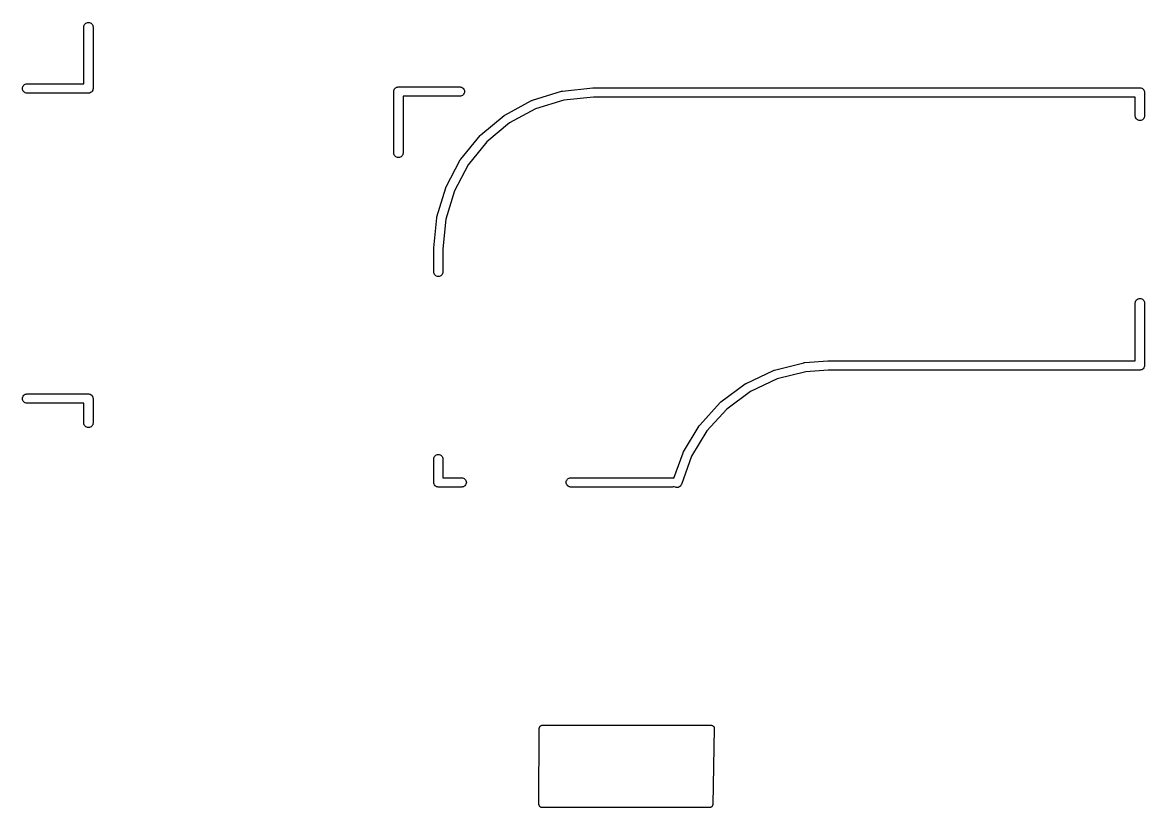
# Model space of a CAD drawing. Extents: x -13 to 127, y -89 to 15.
# Drawn here: x 44.02 to 62.31, y -15.71 to -2.92 of the extents above; entities that cross this region are included whole.
import ezdxf

# ---------------------------------------------------------------- set-up
doc = ezdxf.new("R2010")
doc.units = 0
doc.layers.add('BLACK', color=7, linetype='CONTINUOUS')

msp = doc.modelspace()

# ---------------------------------------------------------------- linework, layer by layer
at = {"layer": 'BLACK', "linetype": 'CONTINUOUS'}
for p, q in [((45.0853, -2.92609), (45.1, -2.92464)), ((45.1, -2.92464), (45.1147, -2.92609)), ((45.025, -2.99633), (45.0261, -2.9853)), ((45.025, -3.925), (45.025, -2.99633)), ((45.0261, -2.9853), (45.0304, -2.97116)), ((45.0304, -2.97116), (45.0373, -2.95813)), ((45.0373, -2.95813), (45.0467, -2.94671)), ((45.0467, -2.94671), (45.0581, -2.93734)), ((45.0581, -2.93734), (45.0712, -2.93037)), ((45.0712, -2.93037), (45.0853, -2.92609)), ((45.1147, -2.92609), (45.1288, -2.93037)), ((45.1288, -2.93037), (45.1419, -2.93734)), ((45.1419, -2.93734), (45.1533, -2.94671)), ((45.1533, -2.94671), (45.1627, -2.95813)), ((45.1627, -2.95813), (45.1696, -2.97116)), ((45.1696, -2.97116), (45.1739, -2.9853)), ((45.1739, -2.9853), (45.175, -2.99632)), ((45.175, -2.99632), (45.175, -3.99632)), ((44.0246, -4), (44.0261, -3.9853)), ((44.0261, -4.0147), (44.0246, -4)), ((44.0261, -3.9853), (44.0304, -3.97116)), ((44.0304, -4.02884), (44.0261, -4.0147)), ((44.0304, -3.97116), (44.0373, -3.95813)), ((44.0373, -3.95813), (44.0467, -3.94671)), ((44.0467, -3.94671), (44.0581, -3.93734)), ((44.0581, -3.93734), (44.0712, -3.93037)), ((44.0712, -3.93037), (44.0853, -3.92609)), ((44.0853, -3.92609), (44.0963, -3.925)), ((44.0963, -3.925), (45.025, -3.925)), ((45.1739, -4.0147), (45.1696, -4.02884)), ((45.1754, -4), (45.1739, -4.0147)), ((45.175, -3.99632), (45.1754, -4)), ((50.0761, -4.0353), (50.0804, -4.02116)), ((50.0804, -4.02116), (50.0873, -4.00813)), ((50.0873, -4.00813), (50.0967, -3.99671)), ((50.0967, -3.99671), (50.1081, -3.98734)), ((50.1081, -3.98734), (50.1212, -3.98037)), ((50.1212, -3.98037), (50.1353, -3.97609)), ((50.1353, -3.97609), (50.1463, -3.975)), ((50.1463, -3.975), (50.15, -3.97464)), ((50.15, -3.97464), (50.1537, -3.975)), ((50.1537, -3.975), (51.1537, -3.975)), ((51.1537, -3.975), (51.1647, -3.97609)), ((51.1647, -3.97609), (51.1788, -3.98037)), ((51.1788, -3.98037), (51.1919, -3.98734)), ((51.1919, -3.98734), (51.2033, -3.99671)), ((51.2033, -3.99671), (51.2127, -4.00813)), ((51.2127, -4.00813), (51.2196, -4.02116)), ((51.2196, -4.02116), (51.2239, -4.0353)), ((52.8214, -4.04229), (53.3144, -3.99047)), ((53.3144, -3.99047), (53.3155, -3.99037)), ((53.3155, -3.99037), (53.3187, -3.99039)), ((53.3187, -3.99039), (53.322, -3.99006)), ((53.322, -3.99006), (53.3362, -3.99001)), ((53.3362, -3.99001), (53.3363, -3.99)), ((53.3363, -3.99), (62.2263, -3.99)), ((62.2263, -3.99), (62.23, -3.98964)), ((62.23, -3.98964), (62.2337, -3.99)), ((62.2337, -3.99), (62.2447, -3.99109)), ((62.2447, -3.99109), (62.2588, -3.99537)), ((62.2588, -3.99537), (62.2719, -4.00234)), ((62.2719, -4.00234), (62.2833, -4.01171)), ((62.2833, -4.01171), (62.2927, -4.02313)), ((44.0373, -4.04187), (44.0304, -4.02884)), ((44.0467, -4.05329), (44.0373, -4.04187)), ((44.0581, -4.06266), (44.0467, -4.05329)), ((44.0712, -4.06962), (44.0581, -4.06266)), ((44.0853, -4.07391), (44.0712, -4.06962)), ((44.0963, -4.075), (44.0853, -4.07391)), ((45.0963, -4.075), (44.0963, -4.075)), ((45.1, -4.07536), (45.0963, -4.075)), ((45.1037, -4.075), (45.1, -4.07536)), ((45.1147, -4.07391), (45.1037, -4.075)), ((45.1288, -4.06962), (45.1147, -4.07391)), ((45.1419, -4.06266), (45.1288, -4.06962)), ((45.1533, -4.05329), (45.1419, -4.06266)), ((45.1627, -4.04187), (45.1533, -4.05329)), ((45.1696, -4.02884), (45.1627, -4.04187)), ((50.0746, -4.05), (50.0761, -4.0353)), ((50.075, -4.05369), (50.0746, -4.05)), ((50.075, -5.05367), (50.075, -4.05369)), ((51.1537, -4.125), (50.225, -4.125)), ((50.225, -4.125), (50.225, -5.05368)), ((51.1647, -4.12391), (51.1537, -4.125)), ((51.1788, -4.11963), (51.1647, -4.12391)), ((51.1919, -4.11266), (51.1788, -4.11963)), ((51.2033, -4.10329), (51.1919, -4.11266)), ((51.2127, -4.09187), (51.2033, -4.10329)), ((51.2196, -4.07884), (51.2127, -4.09187)), ((51.2239, -4.0647), (51.2196, -4.07884)), ((51.2239, -4.0353), (51.2254, -4.05)), ((51.2254, -4.05), (51.2239, -4.0647)), ((51.884, -4.43327), (52.32, -4.19749)), ((52.32, -4.19749), (52.321, -4.197)), ((52.321, -4.197), (52.3273, -4.19446)), ((52.3273, -4.19446), (52.3335, -4.19182)), ((52.3335, -4.19182), (52.8071, -4.04523)), ((52.8444, -4.1907), (52.3849, -4.33294)), ((52.8071, -4.04523), (52.8081, -4.04493)), ((52.8071, -4.04523), (52.8071, -4.04523)), ((52.8081, -4.04493), (52.8148, -4.04366)), ((52.8148, -4.04366), (52.8214, -4.04229)), ((53.3263, -4.14005), (52.8444, -4.1907)), ((53.3403, -4.14), (53.3263, -4.14005)), ((62.155, -4.14), (53.3403, -4.14)), ((62.155, -4.44967), (62.155, -4.14)), ((62.2927, -4.02313), (62.2996, -4.03616)), ((62.2996, -4.03616), (62.3039, -4.0503)), ((62.3039, -4.0503), (62.3054, -4.065)), ((62.3054, -4.065), (62.305, -4.06868)), ((62.305, -4.06868), (62.305, -4.44968)), ((52.3849, -4.33294), (51.9618, -4.56172)), ((51.4899, -4.75744), (51.8718, -4.44146)), ((51.9618, -4.56172), (51.5912, -4.86833)), ((51.8718, -4.44146), (51.8727, -4.44079)), ((51.8727, -4.44079), (51.8783, -4.43708)), ((51.8783, -4.43708), (51.884, -4.43327)), ((62.1561, -4.4607), (62.155, -4.44967)), ((62.1604, -4.47484), (62.1561, -4.4607)), ((62.1673, -4.48787), (62.1604, -4.47484)), ((62.1767, -4.49929), (62.1673, -4.48787)), ((62.1881, -4.50866), (62.1767, -4.49929)), ((62.2012, -4.51562), (62.1881, -4.50866)), ((62.2153, -4.51991), (62.2012, -4.51562)), ((62.23, -4.52136), (62.2153, -4.51991)), ((62.2447, -4.51991), (62.23, -4.52136)), ((62.2588, -4.51562), (62.2447, -4.51991)), ((62.2719, -4.50866), (62.2588, -4.51562)), ((62.2833, -4.49929), (62.2719, -4.50866)), ((62.2927, -4.48787), (62.2833, -4.49929)), ((62.2996, -4.47484), (62.2927, -4.48787)), ((62.3039, -4.4607), (62.2996, -4.47484)), ((62.305, -4.44968), (62.3039, -4.4607)), ((51.1663, -5.15198), (51.4796, -4.76783)), ((51.5912, -4.86833), (51.2871, -5.24109)), ((51.4796, -4.76783), (51.4802, -4.76702)), ((51.4802, -4.76702), (51.4851, -4.76229)), ((51.4851, -4.76229), (51.4899, -4.75744)), ((50.0761, -5.0647), (50.075, -5.05367)), ((50.0804, -5.07884), (50.0761, -5.0647)), ((50.0873, -5.09187), (50.0804, -5.07884)), ((50.0967, -5.10329), (50.0873, -5.09187)), ((50.1081, -5.11266), (50.0967, -5.10329)), ((50.1212, -5.11963), (50.1081, -5.11266)), ((50.1919, -5.11266), (50.1788, -5.11963)), ((50.2033, -5.10329), (50.1919, -5.11266)), ((50.2127, -5.09187), (50.2033, -5.10329)), ((50.2196, -5.07884), (50.2127, -5.09187)), ((50.2239, -5.0647), (50.2196, -5.07884)), ((50.225, -5.05368), (50.2239, -5.0647)), ((50.1353, -5.12391), (50.1212, -5.11963)), ((50.15, -5.12536), (50.1353, -5.12391)), ((50.1647, -5.12391), (50.15, -5.12536)), ((50.1788, -5.11963), (50.1647, -5.12391)), ((50.9254, -5.60187), (51.1582, -5.16418)), ((51.2871, -5.24109), (51.0613, -5.6658)), ((51.1582, -5.16417), (51.1587, -5.16325)), ((51.1582, -5.16418), (51.1582, -5.16417)), ((51.1582, -5.16418), (51.1582, -5.16418)), ((51.1587, -5.16325), (51.1625, -5.15765)), ((51.1625, -5.15765), (51.1663, -5.15198)), ((50.7766, -6.08997), (50.9199, -5.6154)), ((50.9199, -5.6154), (50.9202, -5.6144)), ((50.9202, -5.6144), (50.9229, -5.60811)), ((51.0613, -5.6658), (50.9223, -6.12628)), ((50.9229, -5.60811), (50.9254, -5.60187)), ((50.7254, -6.59768), (50.7737, -6.10434)), ((50.7737, -6.10432), (50.7738, -6.10328)), ((50.7737, -6.10433), (50.7737, -6.10432)), ((50.7737, -6.10434), (50.7737, -6.10433)), ((50.7738, -6.10328), (50.7752, -6.09666)), ((50.7752, -6.09666), (50.7766, -6.08997)), ((50.9223, -6.12628), (50.875, -6.60867)), ((50.725, -6.60133), (50.7254, -6.59769)), ((50.725, -6.98968), (50.725, -6.60133)), ((50.7254, -6.59769), (50.7254, -6.59768)), ((50.875, -6.60867), (50.875, -6.98968)), ((50.7261, -7.0007), (50.725, -6.98968)), ((50.7304, -7.01484), (50.7261, -7.0007)), ((50.7373, -7.02787), (50.7304, -7.01484)), ((50.7467, -7.03929), (50.7373, -7.02787)), ((50.7581, -7.04866), (50.7467, -7.03929)), ((50.7712, -7.05563), (50.7581, -7.04866)), ((50.7853, -7.05991), (50.7712, -7.05563)), ((50.8, -7.06136), (50.7853, -7.05991)), ((50.8147, -7.05991), (50.8, -7.06136)), ((50.8288, -7.05563), (50.8147, -7.05991)), ((50.8419, -7.04866), (50.8288, -7.05563)), ((50.8533, -7.03929), (50.8419, -7.04866)), ((50.8627, -7.02787), (50.8533, -7.03929)), ((50.8696, -7.01484), (50.8627, -7.02787)), ((50.8739, -7.0007), (50.8696, -7.01484)), ((50.875, -6.98968), (50.8739, -7.0007)), ((62.155, -7.49032), (62.1561, -7.4793)), ((62.155, -8.435), (62.155, -7.49032)), ((62.1561, -7.4793), (62.1604, -7.46516)), ((62.1604, -7.46516), (62.1673, -7.45213)), ((62.1673, -7.45213), (62.1767, -7.44071)), ((62.1767, -7.44071), (62.1881, -7.43134)), ((62.1881, -7.43134), (62.2012, -7.42437)), ((62.2012, -7.42437), (62.2153, -7.42009)), ((62.2153, -7.42009), (62.23, -7.41864)), ((62.23, -7.41864), (62.2447, -7.42009)), ((62.2447, -7.42009), (62.2588, -7.42437)), ((62.2588, -7.42437), (62.2719, -7.43134)), ((62.2719, -7.43134), (62.2833, -7.44071)), ((62.2833, -7.44071), (62.2927, -7.45213)), ((62.2927, -7.45213), (62.2996, -7.46516)), ((62.2996, -7.46516), (62.3039, -7.4793)), ((62.3039, -7.4793), (62.305, -7.49032)), ((62.305, -7.49032), (62.305, -8.50633)), ((55.8137, -8.80264), (56.2618, -8.59081)), ((56.2618, -8.59081), (56.2619, -8.59081)), ((56.2619, -8.59081), (56.2628, -8.59037)), ((56.2628, -8.59037), (56.2692, -8.58817)), ((56.2692, -8.58817), (56.2756, -8.58588)), ((56.2756, -8.58588), (56.7564, -8.46514)), ((56.7564, -8.46514), (56.7574, -8.46489)), ((56.7574, -8.46489), (56.7633, -8.4641)), ((56.7633, -8.4641), (56.7691, -8.46309)), ((56.7691, -8.46309), (57.1436, -8.43527)), ((57.1528, -8.585), (56.7867, -8.6122)), ((57.1436, -8.43527), (57.1463, -8.435)), ((57.1463, -8.435), (62.155, -8.435)), ((62.2263, -8.585), (57.1528, -8.585)), ((62.23, -8.58536), (62.2263, -8.585)), ((62.2337, -8.585), (62.23, -8.58536)), ((62.2447, -8.58391), (62.2337, -8.585)), ((62.2588, -8.57963), (62.2447, -8.58391)), ((62.2719, -8.57266), (62.2588, -8.57963)), ((62.2833, -8.56329), (62.2719, -8.57266)), ((62.2927, -8.55187), (62.2833, -8.56329)), ((62.2996, -8.53884), (62.2927, -8.55187)), ((62.3039, -8.5247), (62.2996, -8.53884)), ((62.3054, -8.51), (62.3039, -8.5247)), ((62.305, -8.50633), (62.3054, -8.51)), ((56.3193, -8.72957), (55.8844, -8.93511)), ((56.7867, -8.6122), (56.3193, -8.72957)), ((55.4026, -9.105), (55.8011, -8.81016)), ((55.8844, -8.93511), (55.4977, -9.22122)), ((55.8011, -8.81015), (55.802, -8.80954)), ((55.8011, -8.81016), (55.8011, -8.81015)), ((55.8011, -8.81016), (55.8011, -8.81016)), ((55.802, -8.80954), (55.8078, -8.80615)), ((55.8078, -8.80615), (55.8137, -8.80264)), ((44.0246, -9.05), (44.0261, -9.0353)), ((44.0261, -9.0647), (44.0246, -9.05)), ((44.0261, -9.0353), (44.0304, -9.02116)), ((44.0304, -9.07884), (44.0261, -9.0647)), ((44.0304, -9.02116), (44.0373, -9.00813)), ((44.0373, -9.09187), (44.0304, -9.07884)), ((44.0373, -9.00813), (44.0467, -8.99671)), ((44.0467, -9.10329), (44.0373, -9.09187)), ((44.0467, -8.99671), (44.0581, -8.98734)), ((44.0581, -9.11266), (44.0467, -9.10329)), ((44.0581, -8.98734), (44.0712, -8.98038)), ((44.0712, -9.11962), (44.0581, -9.11266)), ((44.0712, -8.98038), (44.0853, -8.97609)), ((44.0853, -9.12391), (44.0712, -9.11962)), ((44.0853, -8.97609), (44.0963, -8.975)), ((44.0963, -9.125), (44.0853, -9.12391)), ((44.0963, -8.975), (45.0963, -8.975)), ((45.025, -9.125), (44.0963, -9.125)), ((45.025, -9.44967), (45.025, -9.125)), ((45.0963, -8.975), (45.1, -8.97464)), ((45.1, -8.97464), (45.1037, -8.975)), ((45.1037, -8.975), (45.1147, -8.97609)), ((45.1147, -8.97609), (45.1288, -8.98038)), ((45.1288, -8.98038), (45.1419, -8.98734)), ((45.1419, -8.98734), (45.1533, -8.99671)), ((45.1533, -8.99671), (45.1627, -9.00813)), ((45.1627, -9.00813), (45.1696, -9.02116)), ((45.1696, -9.02116), (45.1739, -9.0353)), ((45.1739, -9.0353), (45.1754, -9.05)), ((45.1754, -9.05), (45.175, -9.05368)), ((45.175, -9.05368), (45.175, -9.44967)), ((55.0581, -9.48145), (55.3917, -9.11482)), ((55.3917, -9.11481), (55.3925, -9.11405)), ((55.3917, -9.11482), (55.3917, -9.11481)), ((55.3917, -9.11482), (55.3917, -9.11482)), ((55.3925, -9.11405), (55.3975, -9.10958)), ((55.3975, -9.10958), (55.4026, -9.105)), ((55.4977, -9.22122), (55.174, -9.57697)), ((45.0261, -9.4607), (45.025, -9.44967)), ((45.0304, -9.47484), (45.0261, -9.4607)), ((45.0373, -9.48787), (45.0304, -9.47484)), ((45.0467, -9.49929), (45.0373, -9.48787)), ((45.0581, -9.50866), (45.0467, -9.49929)), ((45.1533, -9.49929), (45.1419, -9.50866)), ((45.1627, -9.48787), (45.1533, -9.49929)), ((45.1696, -9.47484), (45.1627, -9.48787)), ((45.1739, -9.4607), (45.1696, -9.47484)), ((45.175, -9.44967), (45.1739, -9.4607)), ((54.7933, -9.91764), (55.0493, -9.49319)), ((55.0493, -9.49319), (55.0494, -9.49318)), ((55.0493, -9.49319), (55.0493, -9.49319)), ((55.0494, -9.49318), (55.0499, -9.49229)), ((55.0499, -9.49229), (55.054, -9.48692)), ((55.054, -9.48692), (55.0581, -9.48145)), ((45.0712, -9.51562), (45.0581, -9.50866)), ((45.0853, -9.51991), (45.0712, -9.51562)), ((45.1, -9.52136), (45.0853, -9.51991)), ((45.1147, -9.51991), (45.1, -9.52136)), ((45.1288, -9.51562), (45.1147, -9.51991)), ((45.1419, -9.50866), (45.1288, -9.51562)), ((55.174, -9.57697), (54.9255, -9.98883)), ((50.725, -10.0303), (50.7261, -10.0193)), ((50.725, -10.4113), (50.725, -10.0303)), ((50.7261, -10.0193), (50.7304, -10.0052)), ((50.7304, -10.0052), (50.7373, -9.99213)), ((50.7373, -9.99213), (50.7467, -9.98071)), ((50.7467, -9.98071), (50.7581, -9.97134)), ((50.7581, -9.97134), (50.7712, -9.96438)), ((50.7712, -9.96438), (50.7853, -9.96009)), ((50.7853, -9.96009), (50.8, -9.95864)), ((50.8, -9.95864), (50.8147, -9.96009)), ((50.8147, -9.96009), (50.8288, -9.96438)), ((50.8288, -9.96438), (50.8419, -9.97134)), ((50.8419, -9.97134), (50.8533, -9.98071)), ((50.8533, -9.98071), (50.8627, -9.99213)), ((50.8627, -9.99213), (50.8696, -10.0052)), ((50.8696, -10.0052), (50.8739, -10.0193)), ((50.8739, -10.0193), (50.875, -10.0303)), ((50.875, -10.0303), (50.875, -10.34)), ((54.6371, -10.3448), (54.787, -9.93086)), ((54.9255, -9.98883), (54.7593, -10.448)), ((54.787, -9.93084), (54.7873, -9.92987)), ((54.787, -9.93085), (54.787, -9.93084)), ((54.787, -9.93086), (54.787, -9.93085)), ((54.7873, -9.92987), (54.7903, -9.92379)), ((54.7903, -9.92379), (54.7933, -9.91764)), ((50.7246, -10.415), (50.725, -10.4113)), ((50.7261, -10.4297), (50.7246, -10.415)), ((50.875, -10.34), (51.1847, -10.34)), ((51.1847, -10.34), (51.1957, -10.3411)), ((51.1957, -10.3411), (51.2098, -10.3454)), ((51.2098, -10.3454), (51.2229, -10.3523)), ((51.2229, -10.3523), (51.2343, -10.3617)), ((51.2343, -10.3617), (51.2437, -10.3731)), ((51.2437, -10.3731), (51.2506, -10.3862)), ((51.2506, -10.3862), (51.2549, -10.4003)), ((51.2549, -10.4003), (51.2564, -10.415)), ((51.2564, -10.415), (51.2549, -10.4297)), ((52.8836, -10.415), (52.8851, -10.4003)), ((52.8851, -10.4297), (52.8836, -10.415)), ((52.8851, -10.4003), (52.8894, -10.3862)), ((52.8894, -10.3862), (52.8963, -10.3731)), ((52.8963, -10.3731), (52.9057, -10.3617)), ((52.9057, -10.3617), (52.9171, -10.3523)), ((52.9171, -10.3523), (52.9302, -10.3454)), ((52.9302, -10.3454), (52.9443, -10.3411)), ((52.9443, -10.3411), (52.9553, -10.34)), ((52.9553, -10.34), (54.6137, -10.34)), ((54.6137, -10.34), (54.6247, -10.3411)), ((54.6247, -10.3411), (54.6371, -10.3448)), ((50.7304, -10.4438), (50.7261, -10.4297)), ((50.7373, -10.4569), (50.7304, -10.4438)), ((50.7467, -10.4683), (50.7373, -10.4569)), ((50.7581, -10.4777), (50.7467, -10.4683)), ((50.7712, -10.4846), (50.7581, -10.4777)), ((50.7853, -10.4889), (50.7712, -10.4846)), ((50.7963, -10.49), (50.7853, -10.4889)), ((50.8, -10.4904), (50.7963, -10.49)), ((50.8037, -10.49), (50.8, -10.4904)), ((51.1847, -10.49), (50.8037, -10.49)), ((51.1957, -10.4889), (51.1847, -10.49)), ((51.2098, -10.4846), (51.1957, -10.4889)), ((51.2229, -10.4777), (51.2098, -10.4846)), ((51.2343, -10.4683), (51.2229, -10.4777)), ((51.2437, -10.4569), (51.2343, -10.4683)), ((51.2506, -10.4438), (51.2437, -10.4569)), ((51.2549, -10.4297), (51.2506, -10.4438)), ((52.8894, -10.4438), (52.8851, -10.4297)), ((52.8963, -10.4569), (52.8894, -10.4438)), ((52.9057, -10.4683), (52.8963, -10.4569)), ((52.9171, -10.4777), (52.9057, -10.4683)), ((52.9302, -10.4846), (52.9171, -10.4777)), ((52.9443, -10.4889), (52.9302, -10.4846)), ((52.9553, -10.49), (52.9443, -10.4889)), ((54.6137, -10.49), (52.9553, -10.49)), ((54.6247, -10.4889), (54.6137, -10.49)), ((54.6388, -10.4846), (54.6247, -10.4889)), ((54.6437, -10.482), (54.6388, -10.4846)), ((54.6495, -10.4864), (54.6437, -10.482)), ((54.6627, -10.4928), (54.6495, -10.4864)), ((54.6769, -10.4966), (54.6627, -10.4928)), ((54.6915, -10.4974), (54.6769, -10.4966)), ((54.706, -10.4955), (54.6915, -10.4974)), ((54.7198, -10.4907), (54.706, -10.4955)), ((54.7325, -10.4834), (54.7198, -10.4907)), ((54.7435, -10.4737), (54.7325, -10.4834)), ((54.7524, -10.4621), (54.7435, -10.4737)), ((54.7589, -10.449), (54.7524, -10.4621)), ((54.7593, -10.448), (54.7589, -10.449)), ((52.44, -15.6598), (52.445, -14.4198)), ((52.445, -14.4191), (52.4455, -14.4145)), ((52.445, -14.4196), (52.445, -14.4191)), ((52.445, -14.4197), (52.445, -14.4196)), ((52.445, -14.4198), (52.445, -14.4197)), ((52.445, -14.4197), (52.445, -14.4197)), ((52.4455, -14.4145), (52.446, -14.4099)), ((52.446, -14.4099), (52.4461, -14.4097)), ((52.4461, -14.4094), (52.4475, -14.405)), ((52.4461, -14.4097), (52.4461, -14.4094)), ((52.4475, -14.405), (52.4489, -14.4006)), ((52.4489, -14.4006), (52.449, -14.4004)), ((52.449, -14.4004), (52.4491, -14.4001)), ((52.4491, -14.4001), (52.4514, -14.3961)), ((52.4514, -14.3961), (52.4535, -14.392)), ((52.4535, -14.392), (52.4537, -14.3918)), ((52.4537, -14.3918), (52.4539, -14.3916)), ((52.4539, -14.3916), (52.4568, -14.3881)), ((52.4568, -14.3881), (52.4598, -14.3845)), ((52.4598, -14.3845), (52.46, -14.3843)), ((52.46, -14.3843), (52.4602, -14.3841)), ((52.4602, -14.3841), (52.4637, -14.3813)), ((52.4637, -14.3813), (52.4673, -14.3784)), ((52.4673, -14.3784), (52.4676, -14.3782)), ((52.4676, -14.3782), (52.4678, -14.3781)), ((52.4678, -14.3781), (52.4718, -14.376)), ((52.4718, -14.376), (52.4759, -14.3738)), ((52.4759, -14.3738), (52.4762, -14.3737)), ((52.4762, -14.3737), (52.4765, -14.3736)), ((52.4765, -14.3736), (52.4808, -14.3723)), ((52.4808, -14.3723), (52.4853, -14.371)), ((52.4853, -14.371), (52.4856, -14.3709)), ((52.4856, -14.3709), (52.4858, -14.3708)), ((52.4858, -14.3708), (52.4904, -14.3705)), ((52.4904, -14.3705), (52.495, -14.37)), ((52.495, -14.37), (55.245, -14.37)), ((55.245, -14.37), (55.2457, -14.37)), ((55.2457, -14.37), (55.246, -14.37)), ((55.246, -14.37), (55.2464, -14.37)), ((55.2464, -14.37), (55.2509, -14.3706)), ((55.2509, -14.3706), (55.2554, -14.3711)), ((55.2554, -14.3711), (55.2557, -14.3712)), ((55.2557, -14.3712), (55.256, -14.3712)), ((55.256, -14.3712), (55.2603, -14.3727)), ((55.2603, -14.3727), (55.2647, -14.374)), ((55.2647, -14.374), (55.265, -14.3742)), ((55.265, -14.3742), (55.2653, -14.3743)), ((55.2653, -14.3743), (55.2693, -14.3765)), ((55.2693, -14.3765), (55.2732, -14.3787)), ((55.295, -14.421), (55.27, -15.661)), ((55.2732, -14.3787), (55.2735, -14.379)), ((55.2735, -14.379), (55.2738, -14.3791)), ((55.2738, -14.3791), (55.2773, -14.3821)), ((55.2773, -14.3821), (55.2807, -14.385)), ((55.2807, -14.385), (55.2809, -14.3853)), ((55.2809, -14.3853), (55.2812, -14.3855)), ((55.2812, -14.3855), (55.284, -14.3891)), ((55.284, -14.3891), (55.2868, -14.3926)), ((55.2868, -14.3926), (55.287, -14.3929)), ((55.287, -14.3929), (55.2872, -14.3932)), ((55.2872, -14.3932), (55.2893, -14.3973)), ((55.2893, -14.3973), (55.2914, -14.4013)), ((55.2914, -14.4013), (55.2915, -14.4016)), ((55.2915, -14.4016), (55.2916, -14.4019)), ((55.2916, -14.4019), (55.2928, -14.4063)), ((55.2928, -14.4063), (55.2941, -14.4106)), ((55.2941, -14.4106), (55.2941, -14.411)), ((55.2941, -14.411), (55.2942, -14.4113)), ((55.2942, -14.4113), (55.2946, -14.4158)), ((55.2946, -14.4158), (55.295, -14.4203)), ((55.295, -14.4203), (55.295, -14.4207)), ((55.295, -14.4207), (55.295, -14.421)), ((52.4405, -15.6648), (52.44, -15.6598)), ((52.4409, -15.6694), (52.4405, -15.6648)), ((52.4409, -15.6695), (52.4409, -15.6694)), ((52.4409, -15.6694), (52.4409, -15.6694)), ((52.4423, -15.6742), (52.4409, -15.6695)), ((52.4436, -15.6787), (52.4423, -15.6742)), ((52.4437, -15.6788), (52.4436, -15.6787)), ((52.4437, -15.6789), (52.4437, -15.6788)), ((52.4459, -15.6831), (52.4437, -15.6789)), ((52.4482, -15.6874), (52.4459, -15.6831)), ((52.4482, -15.6875), (52.4482, -15.6874)), ((52.4482, -15.6874), (52.4482, -15.6874)), ((52.4514, -15.6914), (52.4482, -15.6875)), ((52.4543, -15.695), (52.4514, -15.6914)), ((52.4544, -15.6951), (52.4543, -15.695)), ((52.4543, -15.695), (52.4543, -15.695)), ((52.4582, -15.6983), (52.4544, -15.6951)), ((52.4618, -15.7013), (52.4582, -15.6983)), ((52.4619, -15.7013), (52.4618, -15.7013)), ((52.4618, -15.7013), (52.4618, -15.7013)), ((52.4661, -15.7036), (52.4619, -15.7013)), ((52.4703, -15.706), (52.4661, -15.7036)), ((52.4704, -15.706), (52.4703, -15.706)), ((52.475, -15.7074), (52.4704, -15.706)), ((52.4704, -15.706), (52.4704, -15.706)), ((52.4796, -15.7089), (52.475, -15.7074)), ((52.4797, -15.7089), (52.4796, -15.7089)), ((52.4846, -15.7095), (52.4797, -15.7089)), ((52.4797, -15.7089), (52.4797, -15.7089)), ((52.4893, -15.71), (52.4846, -15.7095)), ((52.4894, -15.71), (52.4893, -15.71)), ((52.4895, -15.71), (52.4894, -15.71)), ((52.4894, -15.71), (52.4894, -15.71)), ((52.49, -15.71), (52.4895, -15.71)), ((55.22, -15.71), (52.49, -15.71)), ((55.2242, -15.7096), (55.22, -15.71)), ((55.2284, -15.7093), (55.2242, -15.7096)), ((55.229, -15.7091), (55.2284, -15.7093)), ((55.2297, -15.709), (55.229, -15.7091)), ((55.2338, -15.7078), (55.2297, -15.709)), ((55.2378, -15.7067), (55.2338, -15.7078)), ((55.2384, -15.7064), (55.2378, -15.7067)), ((55.2391, -15.7062), (55.2384, -15.7064)), ((55.2428, -15.7042), (55.2391, -15.7062)), ((55.2465, -15.7024), (55.2428, -15.7042)), ((55.2471, -15.702), (55.2465, -15.7024)), ((55.2477, -15.7016), (55.2471, -15.702)), ((55.2509, -15.699), (55.2477, -15.7016)), ((55.2543, -15.6964), (55.2509, -15.699)), ((55.2547, -15.6959), (55.2543, -15.6964)), ((55.2552, -15.6955), (55.2547, -15.6959)), ((55.2579, -15.6922), (55.2552, -15.6955)), ((55.2607, -15.6891), (55.2579, -15.6922)), ((55.261, -15.6885), (55.2607, -15.6891)), ((55.2615, -15.688), (55.261, -15.6885)), ((55.2635, -15.6843), (55.2615, -15.688)), ((55.2656, -15.6806), (55.2635, -15.6843)), ((55.2658, -15.68), (55.2656, -15.6806)), ((55.2661, -15.6794), (55.2658, -15.68)), ((55.2673, -15.6754), (55.2661, -15.6794)), ((55.2687, -15.6714), (55.2673, -15.6754)), ((55.2688, -15.6707), (55.2687, -15.6714)), ((55.269, -15.6701), (55.2688, -15.6707)), ((55.2694, -15.6659), (55.269, -15.6701)), ((55.27, -15.6617), (55.2694, -15.6659)), ((55.27, -15.661), (55.27, -15.6617))]:
    msp.add_line(p, q, dxfattribs=at)

doc.saveas('drawing.dxf')
